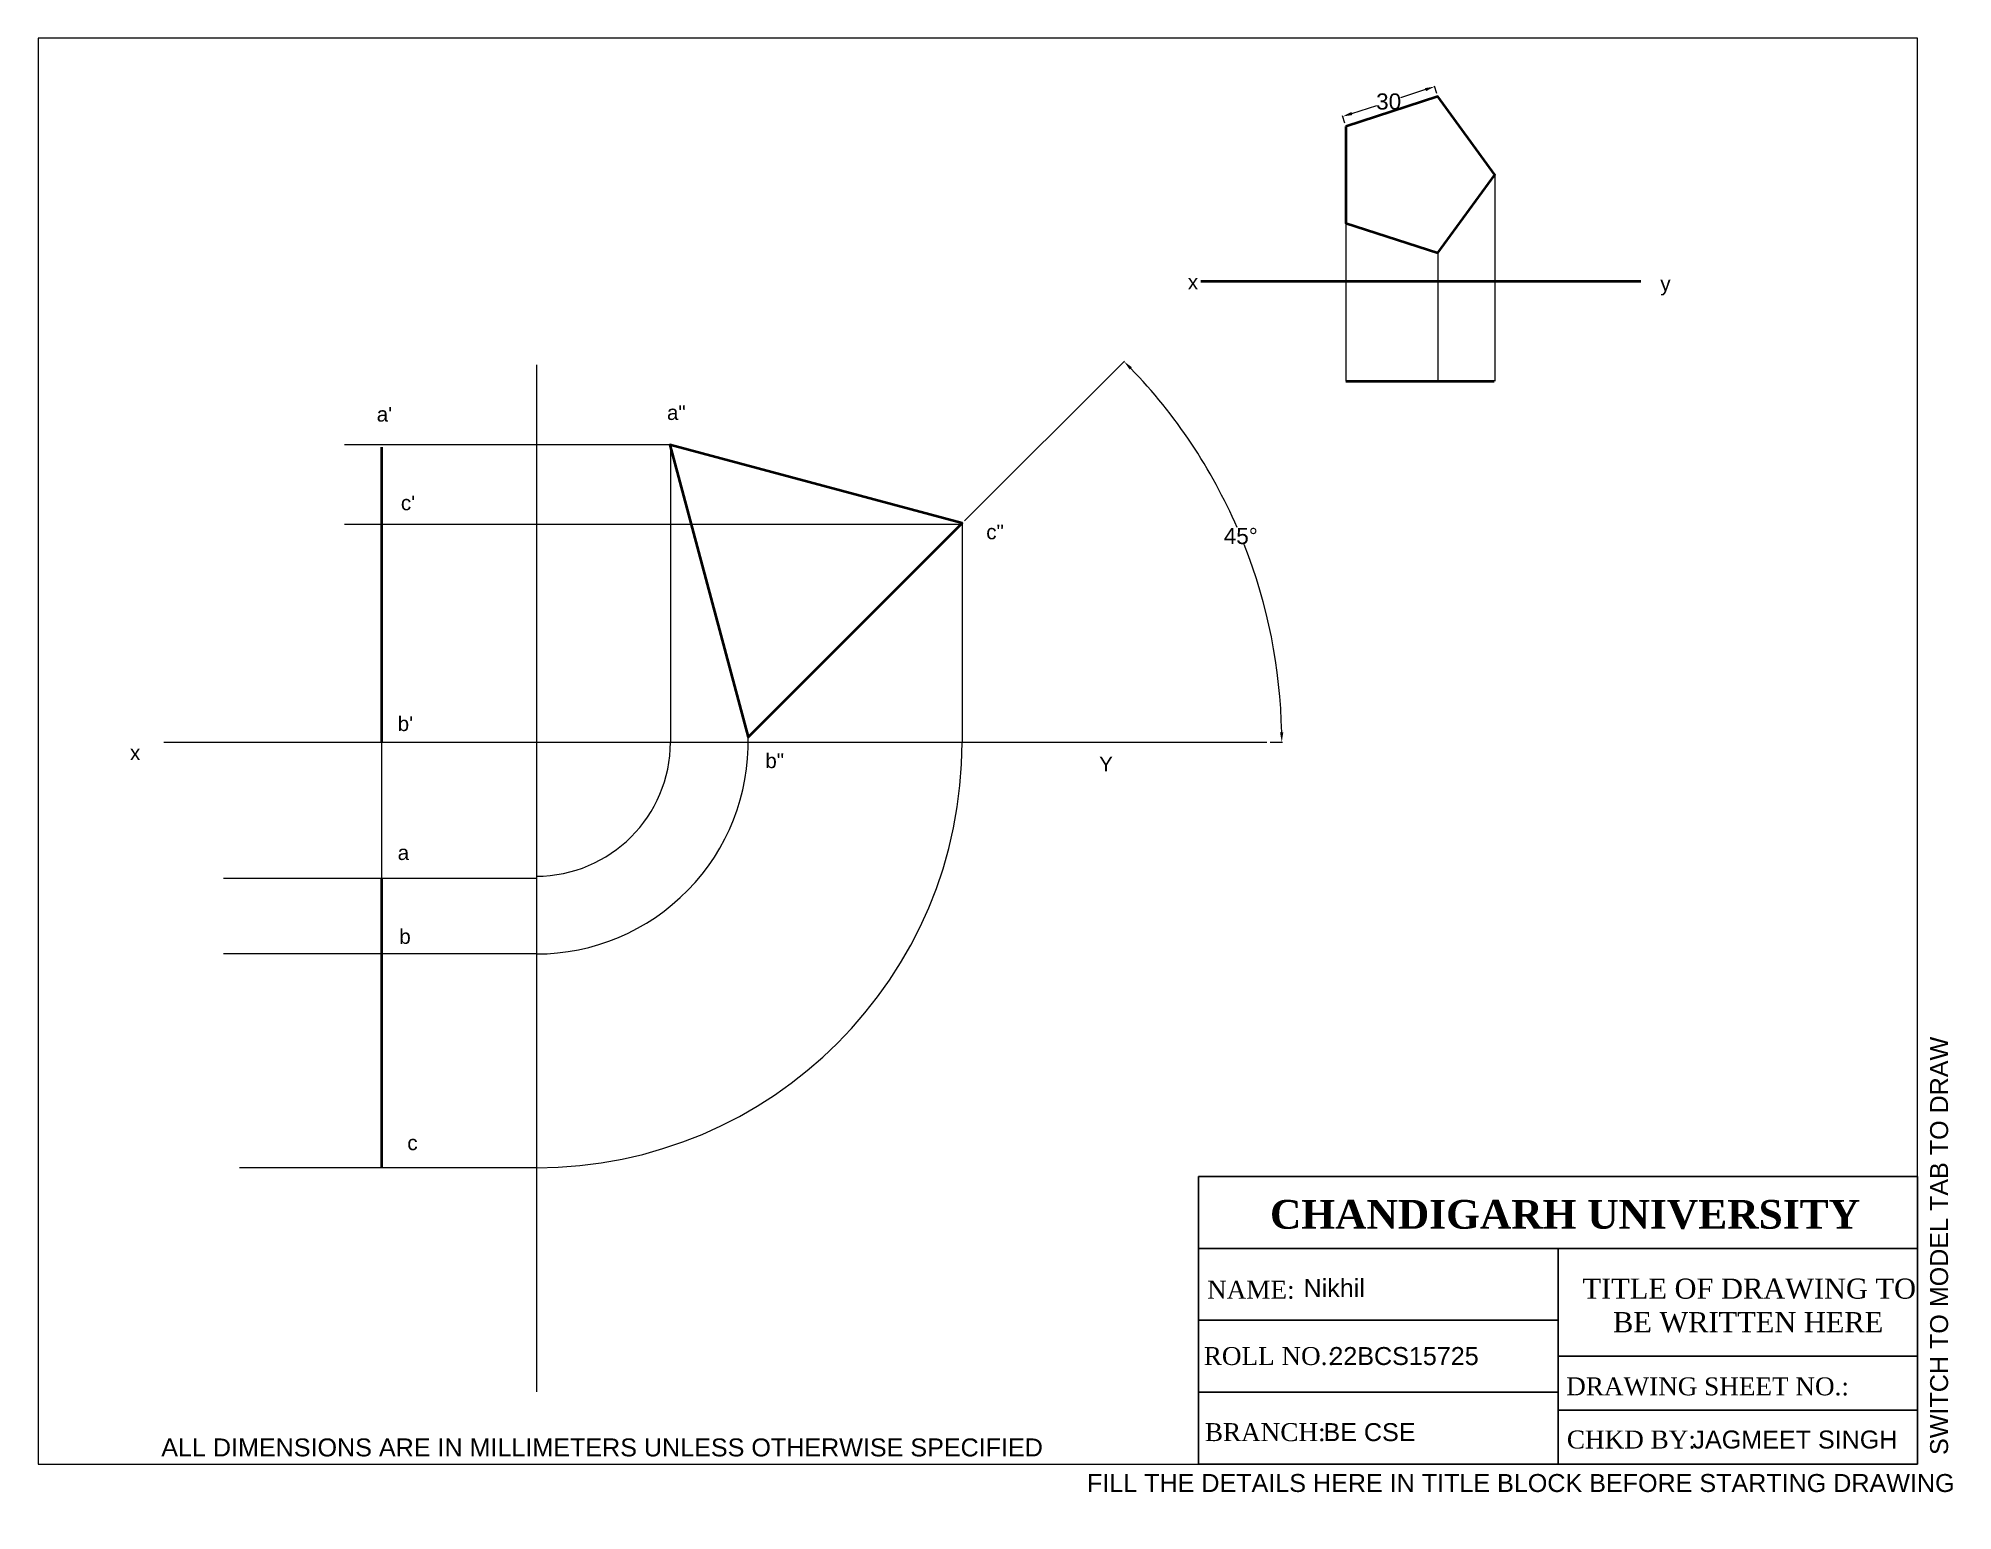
# Paper-space layout 'Layout1' of a CAD drawing. Header units: millimetres. Extents: x 0 to 266, y -6 to 198.
# The model-space entities are those that its viewports show. They can reach past a viewport. Long polylines and large blocks are cut down to what shows.
import ezdxf

# ---------------------------------------------------------------- set-up
doc = ezdxf.new("R2010")
doc.units = ezdxf.units.MM
doc.header["$PDMODE"] = 32
doc.linetypes.add('ACAD_ISO08W100', pattern=[36, 24, -3, 6, -3])
doc.layers.add('Comments', color=10, linetype='Continuous', lineweight=13, plot=False)
doc.layers.add('thick continuous', color=7, linetype='Continuous', lineweight=30)
doc.layers.add('thin continuous', color=7, linetype='Continuous', lineweight=13)
doc.styles.get("Standard").update_dxf_attribs({"font": 'arial.ttf'})
doc.dimstyles.get("Standard").update_dxf_attribs({"dimtxt": 5, "dimasz": 3, "dimexe": 0.18, "dimexo": 1, "dimgap": 0.09, "dimtad": 0, "dimtih": 1, "dimtoh": 1, "dimdec": 0, "dimrnd": 0.5, "dimzin": 0, "dimdsep": 46, "dimtxsty": 'Standard', "dimcen": 0.09, "dimadec": 0, "dimazin": 0, "dimtfac": 1, "dimtdec": 0, "dimtofl": 0, "dimtmove": 0, "dimatfit": 3, "dimfxl": 1, "dimtolj": 1, "dimtzin": 0, "dimlwd": 5, "dimlwe": 5, "dimarcsym": 0})

# ---------------------------------------------------------------- blocks, each defined once
blk = doc.blocks.new('*D29')
at = {"layer": 'Defpoints', "color": 0, "lineweight": 9, "transparency": 16777216}
for p in [(3196.54, 148.34), (3197.53, 145.27), (3169, 136)]:
    blk.add_point(p, dxfattribs=at)
at = {"layer": 'thin continuous', "color": 0, "lineweight": 5, "transparency": 16777216}
for p, q in [((3197.22, 146.22), (3196.48, 148.51)), ((3170.86, 139.99), (3178.61, 142.51)), ((3193.68, 147.41), (3185.93, 144.89)), ((3168.69, 136.95), (3167.95, 139.24))]:
    blk.add_line(p, q, dxfattribs=at)
at = {"layer": 'thin continuous', "color": 0, "lineweight": 9, "transparency": 16777216}
for points in [[(3193.53, 147.88), (3193.84, 146.93), (3196.54, 148.34)], [(3170.7, 140.47), (3171.01, 139.52), (3168, 139.07)]]:
    blk.add_solid(points, dxfattribs=at)
at = {"layer": 'thin continuous', "color": 0, "lineweight": 35, "transparency": 16777216, "insert": (3182.27, 143.7), "char_height": 5, "attachment_point": 5}
blk.add_mtext('\\A1;30', dxfattribs=at)
blk = doc.blocks.new('*D31')
at = {"layer": 'Defpoints', "color": 0, "lineweight": 9, "transparency": 16777216}
for p in [(3050.04, 12.89), (3143.44, -11.78), (2802.5, -55), (2983.69, -53.46), (3144.5, -55)]:
    blk.add_point(p, dxfattribs=at)
at = {"layer": 'thin continuous', "color": 0, "lineweight": 5, "transparency": 16777216}
for p, q in [((3050.75, 13.6), (3100.35, 63.2)), ((3145.5, -55), (3149.31, -55))]:
    blk.add_line(p, q, dxfattribs=at)
for start, end in [(23.48128, 43.97061), (1.02939, 21.52564)]:
    blk.add_arc((2982.15, -55), 166.98, start, end, dxfattribs=at)
at = {"layer": 'thin continuous', "color": 0, "lineweight": 9, "transparency": 16777216}
for points in [[(3101.97, 60.58), (3102.68, 61.28), (3100.22, 63.07)], [(3149.6, -52), (3148.6, -52), (3149.13, -55)]]:
    blk.add_solid(points, dxfattribs=at)
at = {"layer": 'thin continuous', "color": 0, "lineweight": 9, "transparency": 16777216, "insert": (3136.42, 8.9), "char_height": 5, "attachment_point": 5}
blk.add_mtext('\\A1;45°', dxfattribs=at)

msp = doc.modelspace()

# ---------------------------------------------------------------- linework, layer by layer
at = {"layer": 'thin continuous', "lineweight": 9}
for p, q in [((3215.17, 121), (3215.17, 57)), ((3169, 106), (3169, 57)), ((3197.53, 96.73), (3197.53, 57)), ((2918, 62), (2918, -256.5)), ((2959.4, 37.18), (2858.5, 37.18)), ((2959.58, 36.5), (2959.58, -55)), ((3049.5, 12.5), (2858.5, 12.5)), ((3050.04, 12.89), (3050.04, -55)), ((2802.5, -55), (3144.5, -55)), ((2870, -55), (2870, -97.25)), ((2918, -97.25), (2821, -97.25)), ((2918, -120.71), (2821, -120.71)), ((2918, -187.04), (2826, -187.04))]:
    msp.add_line(p, q, dxfattribs=at)
at = {"layer": 'thin continuous', "lineweight": 35}
for p, q in [((3124, 88), (3260.5, 88)), ((3169, 57), (3215, 57)), ((3215.17, 57), (3215.17, 57)), ((2870, 36.5), (2870, -55)), ((2870, -97.25), (2870, -187.04))]:
    msp.add_line(p, q, dxfattribs=at)
for points in [[(3169, 136), (3169, 106), (3197.53, 96.73), (3215.17, 121), (3197.53, 145.27)], [(2983.69, -53.46), (3050.04, 12.89), (2959.4, 37.18)]]:
    msp.add_lwpolyline(points, close=True, dxfattribs=at)
at = {"layer": 'thin continuous', "lineweight": 9}
for radius, end in [(65.71, 1.34211), (132.04, 0), (41.58, 0)]:
    msp.add_arc((2918, -55), radius, 270, end, dxfattribs=at)

# ---------------------------------------------------------------- texts
at = {"layer": 'thin continuous', "lineweight": 9, "attachment_point": 1}
for s, width, insert, char_height in [('x', 7.5, (3120, 90), 4.57), ("a'", 19, (2868.5, 49), 4.569), ('a"', 19, (2958.5, 49.5), 4.569), ("c'", 17.5, (2876, 21.5), 4.569), ('c"', 19, (3057.5, 12.5), 4.569), ("b'", 19, (2875, -47), 4.569), ('x', 19, (2792, -56), 4.57), ('b"', 19, (2989, -58.5), 4.569), ('Y', 19, (3092.5, -59.5), 4.57), ('a', 19, (2875, -87), 4.57), ('b', 19, (2875.5, -113), 4.57), ('c', 19, (2878, -177), 4.57)]:
    msp.add_mtext_dynamic_manual_height_columns(s, width=width, gutter_width=22.85, heights=[0], dxfattribs=dict(at, insert=insert, char_height=char_height))
at = {"layer": 'thin continuous', "lineweight": 35, "insert": (3266.5, 89.5), "char_height": 4.57, "attachment_point": 1}
msp.add_mtext('y', dxfattribs=at)

# ---------------------------------------------------------------- dimensions: what is measured, and where the dimension line sits
at = {"layer": 'thin continuous', "lineweight": 35}
dim = msp.add_aligned_dim(p1=(3169, 136), p2=(3197.53, 145.27), distance=3.22, dimstyle='Standard', dxfattribs=at)
dim.commit()
dim.dimension.update_dxf_attribs({"geometry": '*D29', "text_midpoint": (3182.27, 143.7)})
at = {"layer": 'thin continuous', "lineweight": 9}
dim = msp.add_angular_dim_2l(base=(3143.44, -11.78), line1=((2802.5, -55), (3144.5, -55)), line2=((2983.69, -53.46), (3050.04, 12.89)), dimstyle='Standard', dxfattribs=at)
dim.commit()
dim.dimension.update_dxf_attribs({"geometry": '*D31', "text_midpoint": (3136.42, 8.9)})

psp = doc.layouts.get("Layout1")

# ---------------------------------------------------------------- linework, layer by layer
for p, q in [((161.41, 40), (261.41, 40)), ((161.41, 40), (161.41, 0)), ((261.41, 40), (261.41, 0)), ((161.41, 30), (261.41, 30)), ((161.41, 30), (194.27, 30)), ((211.41, 30), (211.41, 0)), ((161.41, 20), (211.41, 20)), ((211.41, 15), (261.41, 15)), ((161.41, 10), (211.41, 10)), ((211.41, 7.5), (261.41, 7.5)), ((161.41, 0), (261.41, 0))]:
    psp.add_line(p, q)

# ---------------------------------------------------------------- texts
at = {"attachment_point": 1}
for s, width, insert, char_height in [('\\pi0.35393;{\\fTimes New Roman|b1|i0|c0|p18;CHANDIGARH UNIVERSITY}', 80.8177, (170.98, 36.75), 4), ('\\pi0.71399;{\\fTimes New Roman|b0|i0|c0|p18;TITLE OF DRAWING TO \\P\\pi4.95941;BE WRITTEN HERE}', 46.4985, (214.1, 25.81), 2.8)]:
    psp.add_mtext_dynamic_manual_height_columns(s, width=width, gutter_width=40, heights=[0], dxfattribs=dict(at, insert=insert, char_height=char_height))
at = {"linetype": 'ACAD_ISO08W100', "lineweight": 100, "char_height": 2.5, "attachment_point": 1}
for s, width, insert in [('{\\fTimes New Roman|b0|i0|c0|p18;NAME:}', 45.3199, (162.59, 25.51)), ('{\\fTimes New Roman|b0|i0|c0|p18;ROLL NO.:}', 45.3199, (162.13, 16.28)), ('{\\fTimes New Roman|b0|i0|c0|p18;DRAWING SHEET NO.:}', 45.3199, (212.54, 12.06)), ('{\\fTimes New Roman|b0|i0|c0|p18;BRANCH:}', 45.3199, (162.28, 5.69)), ('{\\fTimes New Roman|b0|i0|c0|p18;CHKD BY: }', 47.9779, (212.64, 4.66))]:
    psp.add_mtext_dynamic_manual_height_columns(s, width=width, gutter_width=25, heights=[0], dxfattribs=dict(at, insert=insert))
at = {"layer": 'Comments'}
psp.add_text('SWITCH TO MODEL TAB TO DRAW', height=2.5, rotation=90, dxfattribs=at).set_placement((265.66, 1.26))
psp.add_text('FILL THE DETAILS HERE IN TITLE BLOCK BEFORE STARTING DRAWING', height=2.5, dxfattribs=at).set_placement((145.88, -3.89))
at = {"layer": 'thick continuous'}
psp.add_text('ALL DIMENSIONS ARE IN MILLIMETERS UNLESS OTHERWISE SPECIFIED', height=2.5, dxfattribs=at).set_placement((17.11, 1.06))
at = {"layer": 'thick continuous', "lineweight": -3, "attachment_point": 1}
for s, width, insert, char_height in [('Nikhil', 50, (176, 25.74), 2.5), ('                  22BCS15725', 49.2856, (162.13, 16.28), 2.5), ('   {\\H0.54715x;            }', 49.1316, (162.28, 5.69), 4.5691), ('                 BE CSE', 45.7705, (162.28, 5.69), 2.5), ('                  JAGMEET SINGH', 47.3428, (212.64, 4.66), 2.5)]:
    psp.add_mtext_dynamic_manual_height_columns(s, width=width, gutter_width=22.85, heights=[0], dxfattribs=dict(at, insert=insert, char_height=char_height))

# ---------------------------------------------------------------- viewports
at = {"layer": 'thick continuous'}
psp.add_viewport(center=(130.71, 99.21), size=(261.41, 198.4125), view_center_point=(3054.92, -57.79), view_height=442.2655, dxfattribs=at)

doc.saveas('drawing.dxf')
